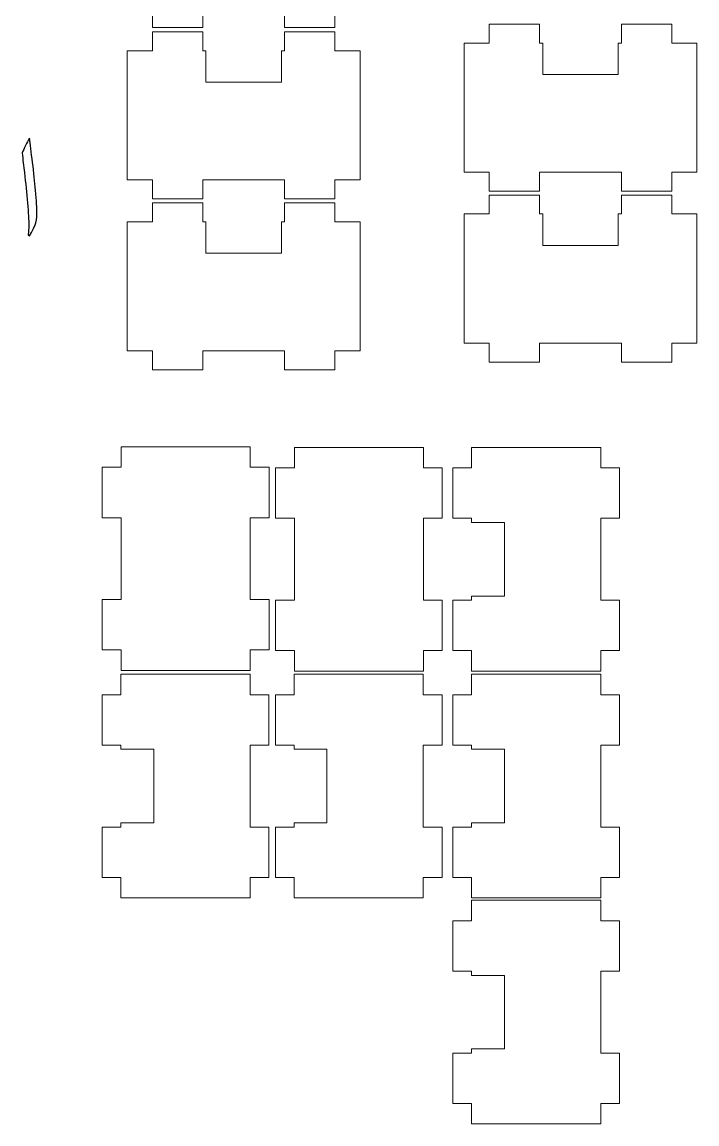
# Model space of a CAD drawing. Header units: millimetres. Extents: x -861 to 465, y -411 to 387.
# Drawn here: x -731.1 to -623.9, y -410.9 to -236 of the extents above; entities that cross this region are included whole.
import ezdxf

# ---------------------------------------------------------------- set-up
doc = ezdxf.new("R2010")
doc.units = ezdxf.units.MM
doc.header["$MEASUREMENT"] = 0
doc.layers.add('Layer 1', color=7, linetype='Continuous')

msp = doc.modelspace()

# ---------------------------------------------------------------- linework, layer by layer
at = {"layer": 'Layer 1', "color": 250, "lineweight": 18}
for points in [[(-710.4311, -233.8503), (-710.4311, -233.8503), (-710.4311, -236.8503), (-710.4311, -236.8503), (-710.4311, -236.8503), (-710.4311, -236.8503), (-702.4311, -236.8503), (-702.4311, -236.8503), (-702.4311, -236.8503), (-702.4311, -236.8503), (-702.4311, -233.8503), (-702.4311, -233.8503)], [(-681.4311, -233.8503), (-681.4311, -233.8503), (-681.4311, -236.8503), (-681.4311, -236.8503), (-681.4311, -236.8503), (-681.4311, -236.8503), (-689.4311, -236.8503), (-689.4311, -236.8503), (-689.4311, -236.8503), (-689.4311, -236.8503), (-689.4311, -233.8503), (-689.4311, -233.8503)], [(-710.4311, -240.5503), (-710.4311, -240.5503), (-710.4311, -237.5503), (-710.4311, -237.5503), (-710.4311, -237.5503), (-710.4311, -237.5503), (-702.4311, -237.5503), (-702.4311, -237.5503), (-702.4311, -237.5503), (-702.4311, -237.5503), (-702.4311, -240.5503), (-702.4311, -240.5503)], [(-681.4311, -240.5503), (-681.4311, -240.5503), (-681.4311, -237.5503), (-681.4311, -237.5503), (-681.4311, -237.5503), (-681.4311, -237.5503), (-689.4311, -237.5503), (-689.4311, -237.5503), (-689.4311, -237.5503), (-689.4311, -237.5503), (-689.4311, -240.5503), (-689.4311, -240.5503)], [(-656.929, -239.3311), (-656.929, -239.3311), (-656.929, -236.3311), (-656.929, -236.3311), (-656.929, -236.3311), (-656.929, -236.3311), (-648.929, -236.3311), (-648.929, -236.3311), (-648.929, -236.3311), (-648.929, -236.3311), (-648.929, -239.3311), (-648.929, -239.3311)], [(-627.929, -239.3311), (-627.929, -239.3311), (-627.929, -236.3311), (-627.929, -236.3311), (-627.929, -236.3311), (-627.929, -236.3311), (-635.929, -236.3311), (-635.929, -236.3311), (-635.929, -236.3311), (-635.929, -236.3311), (-635.929, -239.3311), (-635.929, -239.3311)], [(-656.929, -259.8311), (-656.929, -259.8311), (-660.929, -259.8311), (-660.929, -259.8311), (-660.929, -259.8311), (-660.929, -259.8311), (-660.929, -239.3311), (-660.929, -239.3311), (-660.929, -239.3311), (-660.929, -239.3311), (-656.929, -239.3311), (-656.929, -239.3311)], [(-636.4291, -239.3311), (-636.4291, -239.3311), (-636.4291, -244.3311), (-636.4291, -244.3311), (-636.4291, -244.3311), (-636.4291, -244.3311), (-648.4291, -244.3311), (-648.4291, -244.3311), (-648.4291, -244.3311), (-648.4291, -244.3311), (-648.4291, -239.3311), (-648.4291, -239.3311)], [(-627.929, -239.3311), (-627.929, -239.3311), (-623.929, -239.3311), (-623.929, -239.3311), (-623.929, -239.3311), (-623.929, -239.3311), (-623.929, -259.8311), (-623.929, -259.8311), (-623.929, -259.8311), (-623.929, -259.8311), (-627.929, -259.8311), (-627.929, -259.8311)], [(-710.4311, -261.0503), (-710.4311, -261.0503), (-714.4311, -261.0503), (-714.4311, -261.0503), (-714.4311, -261.0503), (-714.4311, -261.0503), (-714.4311, -240.5503), (-714.4311, -240.5503), (-714.4311, -240.5503), (-714.4311, -240.5503), (-710.4311, -240.5503), (-710.4311, -240.5503)], [(-689.9312, -240.5503), (-689.9312, -240.5503), (-689.9312, -245.5503), (-689.9312, -245.5503), (-689.9312, -245.5503), (-689.9312, -245.5503), (-701.9312, -245.5503), (-701.9312, -245.5503), (-701.9312, -245.5503), (-701.9312, -245.5503), (-701.9312, -240.5503), (-701.9312, -240.5503)], [(-681.4311, -240.5503), (-681.4311, -240.5503), (-677.4311, -240.5503), (-677.4311, -240.5503), (-677.4311, -240.5503), (-677.4311, -240.5503), (-677.4311, -261.0503), (-677.4311, -261.0503), (-677.4311, -261.0503), (-677.4311, -261.0503), (-681.4311, -261.0503), (-681.4311, -261.0503)], [(-656.929, -259.8311), (-656.929, -259.8311), (-656.929, -262.8311), (-656.929, -262.8311), (-656.929, -262.8311), (-656.929, -262.8311), (-648.929, -262.8311), (-648.929, -262.8311), (-648.929, -262.8311), (-648.929, -262.8311), (-648.929, -259.8311), (-648.929, -259.8311)], [(-627.929, -259.8311), (-627.929, -259.8311), (-627.929, -262.8311), (-627.929, -262.8311), (-627.929, -262.8311), (-627.929, -262.8311), (-635.929, -262.8311), (-635.929, -262.8311), (-635.929, -262.8311), (-635.929, -262.8311), (-635.929, -259.8311), (-635.929, -259.8311)], [(-710.4311, -261.0503), (-710.4311, -261.0503), (-710.4311, -264.0503), (-710.4311, -264.0503), (-710.4311, -264.0503), (-710.4311, -264.0503), (-702.4311, -264.0503), (-702.4311, -264.0503), (-702.4311, -264.0503), (-702.4311, -264.0503), (-702.4311, -261.0503), (-702.4311, -261.0503)], [(-681.4311, -261.0503), (-681.4311, -261.0503), (-681.4311, -264.0503), (-681.4311, -264.0503), (-681.4311, -264.0503), (-681.4311, -264.0503), (-689.4311, -264.0503), (-689.4311, -264.0503), (-689.4311, -264.0503), (-689.4311, -264.0503), (-689.4311, -261.0503), (-689.4311, -261.0503)], [(-656.929, -266.4509), (-656.929, -266.4509), (-656.929, -263.4509), (-656.929, -263.4509), (-656.929, -263.4509), (-656.929, -263.4509), (-648.929, -263.4509), (-648.929, -263.4509), (-648.929, -263.4509), (-648.929, -263.4509), (-648.929, -266.4509), (-648.929, -266.4509)], [(-627.929, -266.4509), (-627.929, -266.4509), (-627.929, -263.4509), (-627.929, -263.4509), (-627.929, -263.4509), (-627.929, -263.4509), (-635.929, -263.4509), (-635.929, -263.4509), (-635.929, -263.4509), (-635.929, -263.4509), (-635.929, -266.4509), (-635.929, -266.4509)], [(-710.4311, -267.6701), (-710.4311, -267.6701), (-710.4311, -264.6701), (-710.4311, -264.6701), (-710.4311, -264.6701), (-710.4311, -264.6701), (-702.4311, -264.6701), (-702.4311, -264.6701), (-702.4311, -264.6701), (-702.4311, -264.6701), (-702.4311, -267.6701), (-702.4311, -267.6701)], [(-681.4311, -267.6701), (-681.4311, -267.6701), (-681.4311, -264.6701), (-681.4311, -264.6701), (-681.4311, -264.6701), (-681.4311, -264.6701), (-689.4311, -264.6701), (-689.4311, -264.6701), (-689.4311, -264.6701), (-689.4311, -264.6701), (-689.4311, -267.6701), (-689.4311, -267.6701)], [(-656.929, -286.9509), (-656.929, -286.9509), (-660.929, -286.9509), (-660.929, -286.9509), (-660.929, -286.9509), (-660.929, -286.9509), (-660.929, -266.4509), (-660.929, -266.4509), (-660.929, -266.4509), (-660.929, -266.4509), (-656.929, -266.4509), (-656.929, -266.4509)], [(-636.4291, -266.4509), (-636.4291, -266.4509), (-636.4291, -271.4509), (-636.4291, -271.4509), (-636.4291, -271.4509), (-636.4291, -271.4509), (-648.4291, -271.4509), (-648.4291, -271.4509), (-648.4291, -271.4509), (-648.4291, -271.4509), (-648.4291, -266.4509), (-648.4291, -266.4509)], [(-627.929, -266.4509), (-627.929, -266.4509), (-623.929, -266.4509), (-623.929, -266.4509), (-623.929, -266.4509), (-623.929, -266.4509), (-623.929, -286.9509), (-623.929, -286.9509), (-623.929, -286.9509), (-623.929, -286.9509), (-627.929, -286.9509), (-627.929, -286.9509)], [(-710.4311, -288.1701), (-710.4311, -288.1701), (-714.4311, -288.1701), (-714.4311, -288.1701), (-714.4311, -288.1701), (-714.4311, -288.1701), (-714.4311, -267.6701), (-714.4311, -267.6701), (-714.4311, -267.6701), (-714.4311, -267.6701), (-710.4311, -267.6701), (-710.4311, -267.6701)], [(-689.9312, -267.6701), (-689.9312, -267.6701), (-689.9312, -272.6701), (-689.9312, -272.6701), (-689.9312, -272.6701), (-689.9312, -272.6701), (-701.9312, -272.6701), (-701.9312, -272.6701), (-701.9312, -272.6701), (-701.9312, -272.6701), (-701.9312, -267.6701), (-701.9312, -267.6701)], [(-681.4311, -267.6701), (-681.4311, -267.6701), (-677.4311, -267.6701), (-677.4311, -267.6701), (-677.4311, -267.6701), (-677.4311, -267.6701), (-677.4311, -288.1701), (-677.4311, -288.1701), (-677.4311, -288.1701), (-677.4311, -288.1701), (-681.4311, -288.1701), (-681.4311, -288.1701)], [(-710.4311, -288.1701), (-710.4311, -288.1701), (-710.4311, -291.1701), (-710.4311, -291.1701), (-710.4311, -291.1701), (-710.4311, -291.1701), (-702.4311, -291.1701), (-702.4311, -291.1701), (-702.4311, -291.1701), (-702.4311, -291.1701), (-702.4311, -288.1701), (-702.4311, -288.1701)], [(-681.4311, -288.1701), (-681.4311, -288.1701), (-681.4311, -291.1701), (-681.4311, -291.1701), (-681.4311, -291.1701), (-681.4311, -291.1701), (-689.4311, -291.1701), (-689.4311, -291.1701), (-689.4311, -291.1701), (-689.4311, -291.1701), (-689.4311, -288.1701), (-689.4311, -288.1701)], [(-656.929, -286.9509), (-656.929, -286.9509), (-656.929, -289.9509), (-656.929, -289.9509), (-656.929, -289.9509), (-656.929, -289.9509), (-648.929, -289.9509), (-648.929, -289.9509), (-648.929, -289.9509), (-648.929, -289.9509), (-648.929, -286.9509), (-648.929, -286.9509)], [(-627.929, -286.9509), (-627.929, -286.9509), (-627.929, -289.9509), (-627.929, -289.9509), (-627.929, -289.9509), (-627.929, -289.9509), (-635.929, -289.9509), (-635.929, -289.9509), (-635.929, -289.9509), (-635.929, -289.9509), (-635.929, -286.9509), (-635.929, -286.9509)]]:
    msp.add_open_spline(points, degree=3, knots=[0, 0, 0, 0, 0.25, 0.25, 0.25, 0.25, 0.5, 0.5, 0.5, 0.5, 1, 1, 1, 1], dxfattribs=at)
for points in [[(-648.929, -239.3311), (-648.929, -239.3311), (-648.4291, -239.3311), (-648.4291, -239.3311)], [(-636.4291, -239.3311), (-636.4291, -239.3311), (-635.929, -239.3311), (-635.929, -239.3311)], [(-702.4311, -240.5503), (-702.4311, -240.5503), (-701.9312, -240.5503), (-701.9312, -240.5503)], [(-689.9312, -240.5503), (-689.9312, -240.5503), (-689.4311, -240.5503), (-689.4311, -240.5503)], [(-635.929, -259.8311), (-635.929, -259.8311), (-648.929, -259.8311), (-648.929, -259.8311)], [(-689.4311, -261.0503), (-689.4311, -261.0503), (-702.4311, -261.0503), (-702.4311, -261.0503)], [(-648.929, -266.4509), (-648.929, -266.4509), (-648.4291, -266.4509), (-648.4291, -266.4509)], [(-636.4291, -266.4509), (-636.4291, -266.4509), (-635.929, -266.4509), (-635.929, -266.4509)], [(-702.4311, -267.6701), (-702.4311, -267.6701), (-701.9312, -267.6701), (-701.9312, -267.6701)], [(-689.9312, -267.6701), (-689.9312, -267.6701), (-689.4311, -267.6701), (-689.4311, -267.6701)], [(-689.4311, -288.1701), (-689.4311, -288.1701), (-702.4311, -288.1701), (-702.4311, -288.1701)], [(-635.929, -286.9509), (-635.929, -286.9509), (-648.929, -286.9509), (-648.929, -286.9509)]]:
    msp.add_open_spline(points, degree=3, dxfattribs=at)
at = {"layer": 'Layer 1', "color": 250}
msp.add_open_spline([(-728.7559, -266.3991), (-728.7559, -267.0595), (-728.8787, -267.7029), (-729.12, -268.321), (-729.12, -268.321), (-729.247, -268.6512), (-729.5179, -269.1761), (-729.937, -269.8958), (-729.937, -269.8958), (-729.937, -269.8958), (-730.1614, -269.773), (-730.1614, -269.773), (-730.1614, -269.773), (-730.1317, -269.5317), (-730.1063, -269.2566), (-730.0852, -268.9391), (-730.0852, -268.9391), (-730.064, -268.6258), (-730.0513, -268.4141), (-730.0513, -268.3083), (-730.0513, -268.3083), (-730.0513, -267.4489), (-730.119, -266.2467), (-730.2545, -264.7057), (-730.2545, -264.7057), (-730.3942, -263.1648), (-730.5551, -261.5561), (-730.7456, -259.8755), (-730.7456, -259.8755), (-730.8641, -258.8595), (-730.9911, -257.8223), (-731.1308, -256.764), (-731.1308, -256.764), (-730.9657, -256.3999), (-730.7752, -256.0105), (-730.5635, -255.5871), (-730.5635, -255.5871), (-730.3519, -255.168), (-730.1529, -254.7743), (-729.9624, -254.4018), (-729.9624, -254.4018), (-729.8312, -255.3416), (-729.6618, -256.6328), (-729.4586, -258.2668), (-729.4586, -258.2668), (-729.2554, -259.9051), (-729.0946, -261.3783), (-728.9803, -262.6949), (-728.9803, -262.6949), (-728.8321, -264.329), (-728.7559, -265.5651), (-728.7559, -266.3991)], degree=3, knots=[0, 0, 0, 0, 0.07142857, 0.07142857, 0.07142857, 0.07142857, 0.14285714, 0.14285714, 0.14285714, 0.14285714, 0.21428571, 0.21428571, 0.21428571, 0.21428571, 0.28571429, 0.28571429, 0.28571429, 0.28571429, 0.35714286, 0.35714286, 0.35714286, 0.35714286, 0.42857143, 0.42857143, 0.42857143, 0.42857143, 0.5, 0.5, 0.5, 0.5, 0.57142857, 0.57142857, 0.57142857, 0.57142857, 0.64285714, 0.64285714, 0.64285714, 0.64285714, 0.71428571, 0.71428571, 0.71428571, 0.71428571, 0.78571429, 0.78571429, 0.78571429, 0.78571429, 0.85714286, 0.85714286, 0.85714286, 0.85714286, 1, 1, 1, 1], dxfattribs=at)
at = {"layer": 'Layer 1', "color": 114, "lineweight": 9}
for points, knots in [([(-715.3921, -335.6555), (-715.3921, -335.6555), (-715.3921, -338.9064), (-715.3921, -338.9064), (-715.3921, -338.9064), (-715.3921, -338.9064), (-694.8921, -338.9064), (-694.8921, -338.9064), (-694.8921, -338.9064), (-694.8921, -338.9064), (-694.8921, -335.6555), (-694.8921, -335.6555), (-694.8921, -335.6555), (-694.8921, -335.6555), (-691.8921, -335.6555), (-691.8921, -335.6555), (-691.8921, -335.6555), (-691.8921, -335.6555), (-691.8921, -327.6555), (-691.8921, -327.6555), (-691.8921, -327.6555), (-691.8921, -327.6555), (-694.8921, -327.6555), (-694.8921, -327.6555), (-694.8921, -327.6555), (-694.8921, -327.6555), (-694.8921, -314.6555), (-694.8921, -314.6555), (-694.8921, -314.6555), (-694.8921, -314.6555), (-691.8921, -314.6555), (-691.8921, -314.6555), (-691.8921, -314.6555), (-691.8921, -314.6555), (-691.8921, -306.6555), (-691.8921, -306.6555), (-691.8921, -306.6555), (-691.8921, -306.6555), (-694.8921, -306.6555), (-694.8921, -306.6555), (-694.8921, -306.6555), (-694.8921, -306.6555), (-694.8921, -303.4055), (-694.8921, -303.4055), (-694.8921, -303.4055), (-694.8921, -303.4055), (-715.3921, -303.4055), (-715.3921, -303.4055), (-715.3921, -303.4055), (-715.3921, -303.4055), (-715.3921, -306.6555), (-715.3921, -306.6555)], [0, 0, 0, 0, 0.07142857, 0.07142857, 0.07142857, 0.07142857, 0.14285714, 0.14285714, 0.14285714, 0.14285714, 0.21428571, 0.21428571, 0.21428571, 0.21428571, 0.28571429, 0.28571429, 0.28571429, 0.28571429, 0.35714286, 0.35714286, 0.35714286, 0.35714286, 0.42857143, 0.42857143, 0.42857143, 0.42857143, 0.5, 0.5, 0.5, 0.5, 0.57142857, 0.57142857, 0.57142857, 0.57142857, 0.64285714, 0.64285714, 0.64285714, 0.64285714, 0.71428571, 0.71428571, 0.71428571, 0.71428571, 0.78571429, 0.78571429, 0.78571429, 0.78571429, 0.85714286, 0.85714286, 0.85714286, 0.85714286, 1, 1, 1, 1]), ([(-687.8743, -335.7586), (-687.8743, -335.7586), (-687.8743, -339.0095), (-687.8743, -339.0095), (-687.8743, -339.0095), (-687.8743, -339.0095), (-667.3743, -339.0095), (-667.3743, -339.0095), (-667.3743, -339.0095), (-667.3743, -339.0095), (-667.3743, -335.7586), (-667.3743, -335.7586), (-667.3743, -335.7586), (-667.3743, -335.7586), (-664.3743, -335.7586), (-664.3743, -335.7586), (-664.3743, -335.7586), (-664.3743, -335.7586), (-664.3743, -327.7586), (-664.3743, -327.7586), (-664.3743, -327.7586), (-664.3743, -327.7586), (-667.3743, -327.7586), (-667.3743, -327.7586), (-667.3743, -327.7586), (-667.3743, -327.7586), (-667.3743, -314.7586), (-667.3743, -314.7586), (-667.3743, -314.7586), (-667.3743, -314.7586), (-664.3743, -314.7586), (-664.3743, -314.7586), (-664.3743, -314.7586), (-664.3743, -314.7586), (-664.3743, -306.7586), (-664.3743, -306.7586), (-664.3743, -306.7586), (-664.3743, -306.7586), (-667.3743, -306.7586), (-667.3743, -306.7586), (-667.3743, -306.7586), (-667.3743, -306.7586), (-667.3743, -303.5086), (-667.3743, -303.5086), (-667.3743, -303.5086), (-667.3743, -303.5086), (-687.8743, -303.5086), (-687.8743, -303.5086), (-687.8743, -303.5086), (-687.8743, -303.5086), (-687.8743, -306.7586), (-687.8743, -306.7586)], [0, 0, 0, 0, 0.07142857, 0.07142857, 0.07142857, 0.07142857, 0.14285714, 0.14285714, 0.14285714, 0.14285714, 0.21428571, 0.21428571, 0.21428571, 0.21428571, 0.28571429, 0.28571429, 0.28571429, 0.28571429, 0.35714286, 0.35714286, 0.35714286, 0.35714286, 0.42857143, 0.42857143, 0.42857143, 0.42857143, 0.5, 0.5, 0.5, 0.5, 0.57142857, 0.57142857, 0.57142857, 0.57142857, 0.64285714, 0.64285714, 0.64285714, 0.64285714, 0.71428571, 0.71428571, 0.71428571, 0.71428571, 0.78571429, 0.78571429, 0.78571429, 0.78571429, 0.85714286, 0.85714286, 0.85714286, 0.85714286, 1, 1, 1, 1]), ([(-659.717, -335.7586), (-659.717, -335.7586), (-659.717, -339.0095), (-659.717, -339.0095), (-659.717, -339.0095), (-659.717, -339.0095), (-639.217, -339.0095), (-639.217, -339.0095), (-639.217, -339.0095), (-639.217, -339.0095), (-639.217, -335.7586), (-639.217, -335.7586), (-639.217, -335.7586), (-639.217, -335.7586), (-636.217, -335.7586), (-636.217, -335.7586), (-636.217, -335.7586), (-636.217, -335.7586), (-636.217, -327.7586), (-636.217, -327.7586), (-636.217, -327.7586), (-636.217, -327.7586), (-639.217, -327.7586), (-639.217, -327.7586), (-639.217, -327.7586), (-639.217, -327.7586), (-639.217, -314.7586), (-639.217, -314.7586), (-639.217, -314.7586), (-639.217, -314.7586), (-636.217, -314.7586), (-636.217, -314.7586), (-636.217, -314.7586), (-636.217, -314.7586), (-636.217, -306.7586), (-636.217, -306.7586), (-636.217, -306.7586), (-636.217, -306.7586), (-639.217, -306.7586), (-639.217, -306.7586), (-639.217, -306.7586), (-639.217, -306.7586), (-639.217, -303.5086), (-639.217, -303.5086), (-639.217, -303.5086), (-639.217, -303.5086), (-659.717, -303.5086), (-659.717, -303.5086), (-659.717, -303.5086), (-659.717, -303.5086), (-659.717, -306.7586), (-659.717, -306.7586)], [0, 0, 0, 0, 0.07142857, 0.07142857, 0.07142857, 0.07142857, 0.14285714, 0.14285714, 0.14285714, 0.14285714, 0.21428571, 0.21428571, 0.21428571, 0.21428571, 0.28571429, 0.28571429, 0.28571429, 0.28571429, 0.35714286, 0.35714286, 0.35714286, 0.35714286, 0.42857143, 0.42857143, 0.42857143, 0.42857143, 0.5, 0.5, 0.5, 0.5, 0.57142857, 0.57142857, 0.57142857, 0.57142857, 0.64285714, 0.64285714, 0.64285714, 0.64285714, 0.71428571, 0.71428571, 0.71428571, 0.71428571, 0.78571429, 0.78571429, 0.78571429, 0.78571429, 0.85714286, 0.85714286, 0.85714286, 0.85714286, 1, 1, 1, 1]), ([(-715.3921, -314.6555), (-715.3921, -314.6555), (-718.3921, -314.6555), (-718.3921, -314.6555), (-718.3921, -314.6555), (-718.3921, -314.6555), (-718.3921, -306.6555), (-718.3921, -306.6555), (-718.3921, -306.6555), (-718.3921, -306.6555), (-715.3921, -306.6555), (-715.3921, -306.6555)], [0, 0, 0, 0, 0.25, 0.25, 0.25, 0.25, 0.5, 0.5, 0.5, 0.5, 1, 1, 1, 1]), ([(-687.8743, -314.7586), (-687.8743, -314.7586), (-690.8743, -314.7586), (-690.8743, -314.7586), (-690.8743, -314.7586), (-690.8743, -314.7586), (-690.8743, -306.7586), (-690.8743, -306.7586), (-690.8743, -306.7586), (-690.8743, -306.7586), (-687.8743, -306.7586), (-687.8743, -306.7586)], [0, 0, 0, 0, 0.25, 0.25, 0.25, 0.25, 0.5, 0.5, 0.5, 0.5, 1, 1, 1, 1]), ([(-659.717, -314.7586), (-659.717, -314.7586), (-662.717, -314.7586), (-662.717, -314.7586), (-662.717, -314.7586), (-662.717, -314.7586), (-662.717, -306.7586), (-662.717, -306.7586), (-662.717, -306.7586), (-662.717, -306.7586), (-659.717, -306.7586), (-659.717, -306.7586)], [0, 0, 0, 0, 0.25, 0.25, 0.25, 0.25, 0.5, 0.5, 0.5, 0.5, 1, 1, 1, 1]), ([(-659.717, -315.4197), (-659.717, -315.4197), (-654.517, -315.4197), (-654.517, -315.4197), (-654.517, -315.4197), (-654.517, -315.4197), (-654.517, -327.0945), (-654.517, -327.0945), (-654.517, -327.0945), (-654.517, -327.0945), (-659.717, -327.0945), (-659.717, -327.0945)], [0, 0, 0, 0, 0.25, 0.25, 0.25, 0.25, 0.5, 0.5, 0.5, 0.5, 1, 1, 1, 1]), ([(-715.3921, -335.6555), (-715.3921, -335.6555), (-718.3921, -335.6555), (-718.3921, -335.6555), (-718.3921, -335.6555), (-718.3921, -335.6555), (-718.3921, -327.6555), (-718.3921, -327.6555), (-718.3921, -327.6555), (-718.3921, -327.6555), (-715.3921, -327.6555), (-715.3921, -327.6555)], [0, 0, 0, 0, 0.25, 0.25, 0.25, 0.25, 0.5, 0.5, 0.5, 0.5, 1, 1, 1, 1]), ([(-687.8743, -335.7586), (-687.8743, -335.7586), (-690.8743, -335.7586), (-690.8743, -335.7586), (-690.8743, -335.7586), (-690.8743, -335.7586), (-690.8743, -327.7586), (-690.8743, -327.7586), (-690.8743, -327.7586), (-690.8743, -327.7586), (-687.8743, -327.7586), (-687.8743, -327.7586)], [0, 0, 0, 0, 0.25, 0.25, 0.25, 0.25, 0.5, 0.5, 0.5, 0.5, 1, 1, 1, 1]), ([(-659.717, -335.7586), (-659.717, -335.7586), (-662.717, -335.7586), (-662.717, -335.7586), (-662.717, -335.7586), (-662.717, -335.7586), (-662.717, -327.7586), (-662.717, -327.7586), (-662.717, -327.7586), (-662.717, -327.7586), (-659.717, -327.7586), (-659.717, -327.7586)], [0, 0, 0, 0, 0.25, 0.25, 0.25, 0.25, 0.5, 0.5, 0.5, 0.5, 1, 1, 1, 1]), ([(-715.411, -371.7565), (-715.411, -371.7565), (-715.411, -375.0074), (-715.411, -375.0074), (-715.411, -375.0074), (-715.411, -375.0074), (-694.911, -375.0074), (-694.911, -375.0074), (-694.911, -375.0074), (-694.911, -375.0074), (-694.911, -371.7565), (-694.911, -371.7565), (-694.911, -371.7565), (-694.911, -371.7565), (-691.911, -371.7565), (-691.911, -371.7565), (-691.911, -371.7565), (-691.911, -371.7565), (-691.911, -363.7565), (-691.911, -363.7565), (-691.911, -363.7565), (-691.911, -363.7565), (-694.911, -363.7565), (-694.911, -363.7565), (-694.911, -363.7565), (-694.911, -363.7565), (-694.911, -350.7565), (-694.911, -350.7565), (-694.911, -350.7565), (-694.911, -350.7565), (-691.911, -350.7565), (-691.911, -350.7565), (-691.911, -350.7565), (-691.911, -350.7565), (-691.911, -342.7565), (-691.911, -342.7565), (-691.911, -342.7565), (-691.911, -342.7565), (-694.911, -342.7565), (-694.911, -342.7565), (-694.911, -342.7565), (-694.911, -342.7565), (-694.911, -339.5065), (-694.911, -339.5065), (-694.911, -339.5065), (-694.911, -339.5065), (-715.411, -339.5065), (-715.411, -339.5065), (-715.411, -339.5065), (-715.411, -339.5065), (-715.411, -342.7565), (-715.411, -342.7565)], [0, 0, 0, 0, 0.07142857, 0.07142857, 0.07142857, 0.07142857, 0.14285714, 0.14285714, 0.14285714, 0.14285714, 0.21428571, 0.21428571, 0.21428571, 0.21428571, 0.28571429, 0.28571429, 0.28571429, 0.28571429, 0.35714286, 0.35714286, 0.35714286, 0.35714286, 0.42857143, 0.42857143, 0.42857143, 0.42857143, 0.5, 0.5, 0.5, 0.5, 0.57142857, 0.57142857, 0.57142857, 0.57142857, 0.64285714, 0.64285714, 0.64285714, 0.64285714, 0.71428571, 0.71428571, 0.71428571, 0.71428571, 0.78571429, 0.78571429, 0.78571429, 0.78571429, 0.85714286, 0.85714286, 0.85714286, 0.85714286, 1, 1, 1, 1]), ([(-687.8943, -371.7565), (-687.8943, -371.7565), (-687.8943, -375.0074), (-687.8943, -375.0074), (-687.8943, -375.0074), (-687.8943, -375.0074), (-667.3943, -375.0074), (-667.3943, -375.0074), (-667.3943, -375.0074), (-667.3943, -375.0074), (-667.3943, -371.7565), (-667.3943, -371.7565), (-667.3943, -371.7565), (-667.3943, -371.7565), (-664.3943, -371.7565), (-664.3943, -371.7565), (-664.3943, -371.7565), (-664.3943, -371.7565), (-664.3943, -363.7565), (-664.3943, -363.7565), (-664.3943, -363.7565), (-664.3943, -363.7565), (-667.3943, -363.7565), (-667.3943, -363.7565), (-667.3943, -363.7565), (-667.3943, -363.7565), (-667.3943, -350.7565), (-667.3943, -350.7565), (-667.3943, -350.7565), (-667.3943, -350.7565), (-664.3943, -350.7565), (-664.3943, -350.7565), (-664.3943, -350.7565), (-664.3943, -350.7565), (-664.3943, -342.7565), (-664.3943, -342.7565), (-664.3943, -342.7565), (-664.3943, -342.7565), (-667.3943, -342.7565), (-667.3943, -342.7565), (-667.3943, -342.7565), (-667.3943, -342.7565), (-667.3943, -339.5065), (-667.3943, -339.5065), (-667.3943, -339.5065), (-667.3943, -339.5065), (-687.8943, -339.5065), (-687.8943, -339.5065), (-687.8943, -339.5065), (-687.8943, -339.5065), (-687.8943, -342.7565), (-687.8943, -342.7565)], [0, 0, 0, 0, 0.07142857, 0.07142857, 0.07142857, 0.07142857, 0.14285714, 0.14285714, 0.14285714, 0.14285714, 0.21428571, 0.21428571, 0.21428571, 0.21428571, 0.28571429, 0.28571429, 0.28571429, 0.28571429, 0.35714286, 0.35714286, 0.35714286, 0.35714286, 0.42857143, 0.42857143, 0.42857143, 0.42857143, 0.5, 0.5, 0.5, 0.5, 0.57142857, 0.57142857, 0.57142857, 0.57142857, 0.64285714, 0.64285714, 0.64285714, 0.64285714, 0.71428571, 0.71428571, 0.71428571, 0.71428571, 0.78571429, 0.78571429, 0.78571429, 0.78571429, 0.85714286, 0.85714286, 0.85714286, 0.85714286, 1, 1, 1, 1]), ([(-659.717, -371.7565), (-659.717, -371.7565), (-659.717, -375.0074), (-659.717, -375.0074), (-659.717, -375.0074), (-659.717, -375.0074), (-639.217, -375.0074), (-639.217, -375.0074), (-639.217, -375.0074), (-639.217, -375.0074), (-639.217, -371.7565), (-639.217, -371.7565), (-639.217, -371.7565), (-639.217, -371.7565), (-636.217, -371.7565), (-636.217, -371.7565), (-636.217, -371.7565), (-636.217, -371.7565), (-636.217, -363.7565), (-636.217, -363.7565), (-636.217, -363.7565), (-636.217, -363.7565), (-639.217, -363.7565), (-639.217, -363.7565), (-639.217, -363.7565), (-639.217, -363.7565), (-639.217, -350.7565), (-639.217, -350.7565), (-639.217, -350.7565), (-639.217, -350.7565), (-636.217, -350.7565), (-636.217, -350.7565), (-636.217, -350.7565), (-636.217, -350.7565), (-636.217, -342.7565), (-636.217, -342.7565), (-636.217, -342.7565), (-636.217, -342.7565), (-639.217, -342.7565), (-639.217, -342.7565), (-639.217, -342.7565), (-639.217, -342.7565), (-639.217, -339.5065), (-639.217, -339.5065), (-639.217, -339.5065), (-639.217, -339.5065), (-659.717, -339.5065), (-659.717, -339.5065), (-659.717, -339.5065), (-659.717, -339.5065), (-659.717, -342.7565), (-659.717, -342.7565)], [0, 0, 0, 0, 0.07142857, 0.07142857, 0.07142857, 0.07142857, 0.14285714, 0.14285714, 0.14285714, 0.14285714, 0.21428571, 0.21428571, 0.21428571, 0.21428571, 0.28571429, 0.28571429, 0.28571429, 0.28571429, 0.35714286, 0.35714286, 0.35714286, 0.35714286, 0.42857143, 0.42857143, 0.42857143, 0.42857143, 0.5, 0.5, 0.5, 0.5, 0.57142857, 0.57142857, 0.57142857, 0.57142857, 0.64285714, 0.64285714, 0.64285714, 0.64285714, 0.71428571, 0.71428571, 0.71428571, 0.71428571, 0.78571429, 0.78571429, 0.78571429, 0.78571429, 0.85714286, 0.85714286, 0.85714286, 0.85714286, 1, 1, 1, 1]), ([(-715.411, -350.7565), (-715.411, -350.7565), (-718.411, -350.7565), (-718.411, -350.7565), (-718.411, -350.7565), (-718.411, -350.7565), (-718.411, -342.7565), (-718.411, -342.7565), (-718.411, -342.7565), (-718.411, -342.7565), (-715.411, -342.7565), (-715.411, -342.7565)], [0, 0, 0, 0, 0.25, 0.25, 0.25, 0.25, 0.5, 0.5, 0.5, 0.5, 1, 1, 1, 1]), ([(-687.8943, -350.7565), (-687.8943, -350.7565), (-690.8943, -350.7565), (-690.8943, -350.7565), (-690.8943, -350.7565), (-690.8943, -350.7565), (-690.8943, -342.7565), (-690.8943, -342.7565), (-690.8943, -342.7565), (-690.8943, -342.7565), (-687.8943, -342.7565), (-687.8943, -342.7565)], [0, 0, 0, 0, 0.25, 0.25, 0.25, 0.25, 0.5, 0.5, 0.5, 0.5, 1, 1, 1, 1]), ([(-659.717, -350.7565), (-659.717, -350.7565), (-662.717, -350.7565), (-662.717, -350.7565), (-662.717, -350.7565), (-662.717, -350.7565), (-662.717, -342.7565), (-662.717, -342.7565), (-662.717, -342.7565), (-662.717, -342.7565), (-659.717, -342.7565), (-659.717, -342.7565)], [0, 0, 0, 0, 0.25, 0.25, 0.25, 0.25, 0.5, 0.5, 0.5, 0.5, 1, 1, 1, 1]), ([(-715.411, -351.4176), (-715.411, -351.4176), (-710.211, -351.4176), (-710.211, -351.4176), (-710.211, -351.4176), (-710.211, -351.4176), (-710.211, -363.0924), (-710.211, -363.0924), (-710.211, -363.0924), (-710.211, -363.0924), (-715.411, -363.0924), (-715.411, -363.0924)], [0, 0, 0, 0, 0.25, 0.25, 0.25, 0.25, 0.5, 0.5, 0.5, 0.5, 1, 1, 1, 1]), ([(-687.8943, -351.4176), (-687.8943, -351.4176), (-682.6943, -351.4176), (-682.6943, -351.4176), (-682.6943, -351.4176), (-682.6943, -351.4176), (-682.6943, -363.0924), (-682.6943, -363.0924), (-682.6943, -363.0924), (-682.6943, -363.0924), (-687.8943, -363.0924), (-687.8943, -363.0924)], [0, 0, 0, 0, 0.25, 0.25, 0.25, 0.25, 0.5, 0.5, 0.5, 0.5, 1, 1, 1, 1]), ([(-659.717, -351.4176), (-659.717, -351.4176), (-654.517, -351.4176), (-654.517, -351.4176), (-654.517, -351.4176), (-654.517, -351.4176), (-654.517, -363.0924), (-654.517, -363.0924), (-654.517, -363.0924), (-654.517, -363.0924), (-659.717, -363.0924), (-659.717, -363.0924)], [0, 0, 0, 0, 0.25, 0.25, 0.25, 0.25, 0.5, 0.5, 0.5, 0.5, 1, 1, 1, 1]), ([(-715.411, -371.7565), (-715.411, -371.7565), (-718.411, -371.7565), (-718.411, -371.7565), (-718.411, -371.7565), (-718.411, -371.7565), (-718.411, -363.7565), (-718.411, -363.7565), (-718.411, -363.7565), (-718.411, -363.7565), (-715.411, -363.7565), (-715.411, -363.7565)], [0, 0, 0, 0, 0.25, 0.25, 0.25, 0.25, 0.5, 0.5, 0.5, 0.5, 1, 1, 1, 1]), ([(-687.8943, -371.7565), (-687.8943, -371.7565), (-690.8943, -371.7565), (-690.8943, -371.7565), (-690.8943, -371.7565), (-690.8943, -371.7565), (-690.8943, -363.7565), (-690.8943, -363.7565), (-690.8943, -363.7565), (-690.8943, -363.7565), (-687.8943, -363.7565), (-687.8943, -363.7565)], [0, 0, 0, 0, 0.25, 0.25, 0.25, 0.25, 0.5, 0.5, 0.5, 0.5, 1, 1, 1, 1]), ([(-659.717, -371.7565), (-659.717, -371.7565), (-662.717, -371.7565), (-662.717, -371.7565), (-662.717, -371.7565), (-662.717, -371.7565), (-662.717, -363.7565), (-662.717, -363.7565), (-662.717, -363.7565), (-662.717, -363.7565), (-659.717, -363.7565), (-659.717, -363.7565)], [0, 0, 0, 0, 0.25, 0.25, 0.25, 0.25, 0.5, 0.5, 0.5, 0.5, 1, 1, 1, 1]), ([(-659.717, -407.6428), (-659.717, -407.6428), (-659.717, -410.8937), (-659.717, -410.8937), (-659.717, -410.8937), (-659.717, -410.8937), (-639.217, -410.8937), (-639.217, -410.8937), (-639.217, -410.8937), (-639.217, -410.8937), (-639.217, -407.6428), (-639.217, -407.6428), (-639.217, -407.6428), (-639.217, -407.6428), (-636.217, -407.6428), (-636.217, -407.6428), (-636.217, -407.6428), (-636.217, -407.6428), (-636.217, -399.6428), (-636.217, -399.6428), (-636.217, -399.6428), (-636.217, -399.6428), (-639.217, -399.6428), (-639.217, -399.6428), (-639.217, -399.6428), (-639.217, -399.6428), (-639.217, -386.6428), (-639.217, -386.6428), (-639.217, -386.6428), (-639.217, -386.6428), (-636.217, -386.6428), (-636.217, -386.6428), (-636.217, -386.6428), (-636.217, -386.6428), (-636.217, -378.6428), (-636.217, -378.6428), (-636.217, -378.6428), (-636.217, -378.6428), (-639.217, -378.6428), (-639.217, -378.6428), (-639.217, -378.6428), (-639.217, -378.6428), (-639.217, -375.3928), (-639.217, -375.3928), (-639.217, -375.3928), (-639.217, -375.3928), (-659.717, -375.3928), (-659.717, -375.3928), (-659.717, -375.3928), (-659.717, -375.3928), (-659.717, -378.6428), (-659.717, -378.6428)], [0, 0, 0, 0, 0.07142857, 0.07142857, 0.07142857, 0.07142857, 0.14285714, 0.14285714, 0.14285714, 0.14285714, 0.21428571, 0.21428571, 0.21428571, 0.21428571, 0.28571429, 0.28571429, 0.28571429, 0.28571429, 0.35714286, 0.35714286, 0.35714286, 0.35714286, 0.42857143, 0.42857143, 0.42857143, 0.42857143, 0.5, 0.5, 0.5, 0.5, 0.57142857, 0.57142857, 0.57142857, 0.57142857, 0.64285714, 0.64285714, 0.64285714, 0.64285714, 0.71428571, 0.71428571, 0.71428571, 0.71428571, 0.78571429, 0.78571429, 0.78571429, 0.78571429, 0.85714286, 0.85714286, 0.85714286, 0.85714286, 1, 1, 1, 1]), ([(-659.717, -386.6428), (-659.717, -386.6428), (-662.717, -386.6428), (-662.717, -386.6428), (-662.717, -386.6428), (-662.717, -386.6428), (-662.717, -378.6428), (-662.717, -378.6428), (-662.717, -378.6428), (-662.717, -378.6428), (-659.717, -378.6428), (-659.717, -378.6428)], [0, 0, 0, 0, 0.25, 0.25, 0.25, 0.25, 0.5, 0.5, 0.5, 0.5, 1, 1, 1, 1]), ([(-659.717, -387.3039), (-659.717, -387.3039), (-654.517, -387.3039), (-654.517, -387.3039), (-654.517, -387.3039), (-654.517, -387.3039), (-654.517, -398.9787), (-654.517, -398.9787), (-654.517, -398.9787), (-654.517, -398.9787), (-659.717, -398.9787), (-659.717, -398.9787)], [0, 0, 0, 0, 0.25, 0.25, 0.25, 0.25, 0.5, 0.5, 0.5, 0.5, 1, 1, 1, 1]), ([(-659.717, -407.6428), (-659.717, -407.6428), (-662.717, -407.6428), (-662.717, -407.6428), (-662.717, -407.6428), (-662.717, -407.6428), (-662.717, -399.6428), (-662.717, -399.6428), (-662.717, -399.6428), (-662.717, -399.6428), (-659.717, -399.6428), (-659.717, -399.6428)], [0, 0, 0, 0, 0.25, 0.25, 0.25, 0.25, 0.5, 0.5, 0.5, 0.5, 1, 1, 1, 1])]:
    msp.add_open_spline(points, degree=3, knots=knots, dxfattribs=at)
for points in [[(-715.3921, -327.6555), (-715.3921, -327.6555), (-715.3921, -314.6555), (-715.3921, -314.6555)], [(-687.8743, -327.7586), (-687.8743, -327.7586), (-687.8743, -314.7586), (-687.8743, -314.7586)], [(-659.717, -315.4197), (-659.717, -315.4197), (-659.717, -314.7586), (-659.717, -314.7586)], [(-659.717, -327.7586), (-659.717, -327.7586), (-659.717, -327.0945), (-659.717, -327.0945)], [(-715.411, -351.4176), (-715.411, -351.4176), (-715.411, -350.7565), (-715.411, -350.7565)], [(-687.8943, -351.4176), (-687.8943, -351.4176), (-687.8943, -350.7565), (-687.8943, -350.7565)], [(-659.717, -351.4176), (-659.717, -351.4176), (-659.717, -350.7565), (-659.717, -350.7565)], [(-715.411, -363.7565), (-715.411, -363.7565), (-715.411, -363.0924), (-715.411, -363.0924)], [(-687.8943, -363.7565), (-687.8943, -363.7565), (-687.8943, -363.0924), (-687.8943, -363.0924)], [(-659.717, -363.7565), (-659.717, -363.7565), (-659.717, -363.0924), (-659.717, -363.0924)], [(-659.717, -387.3039), (-659.717, -387.3039), (-659.717, -386.6428), (-659.717, -386.6428)], [(-659.717, -399.6428), (-659.717, -399.6428), (-659.717, -398.9787), (-659.717, -398.9787)]]:
    msp.add_open_spline(points, degree=3, dxfattribs=at)

doc.saveas('drawing.dxf')
